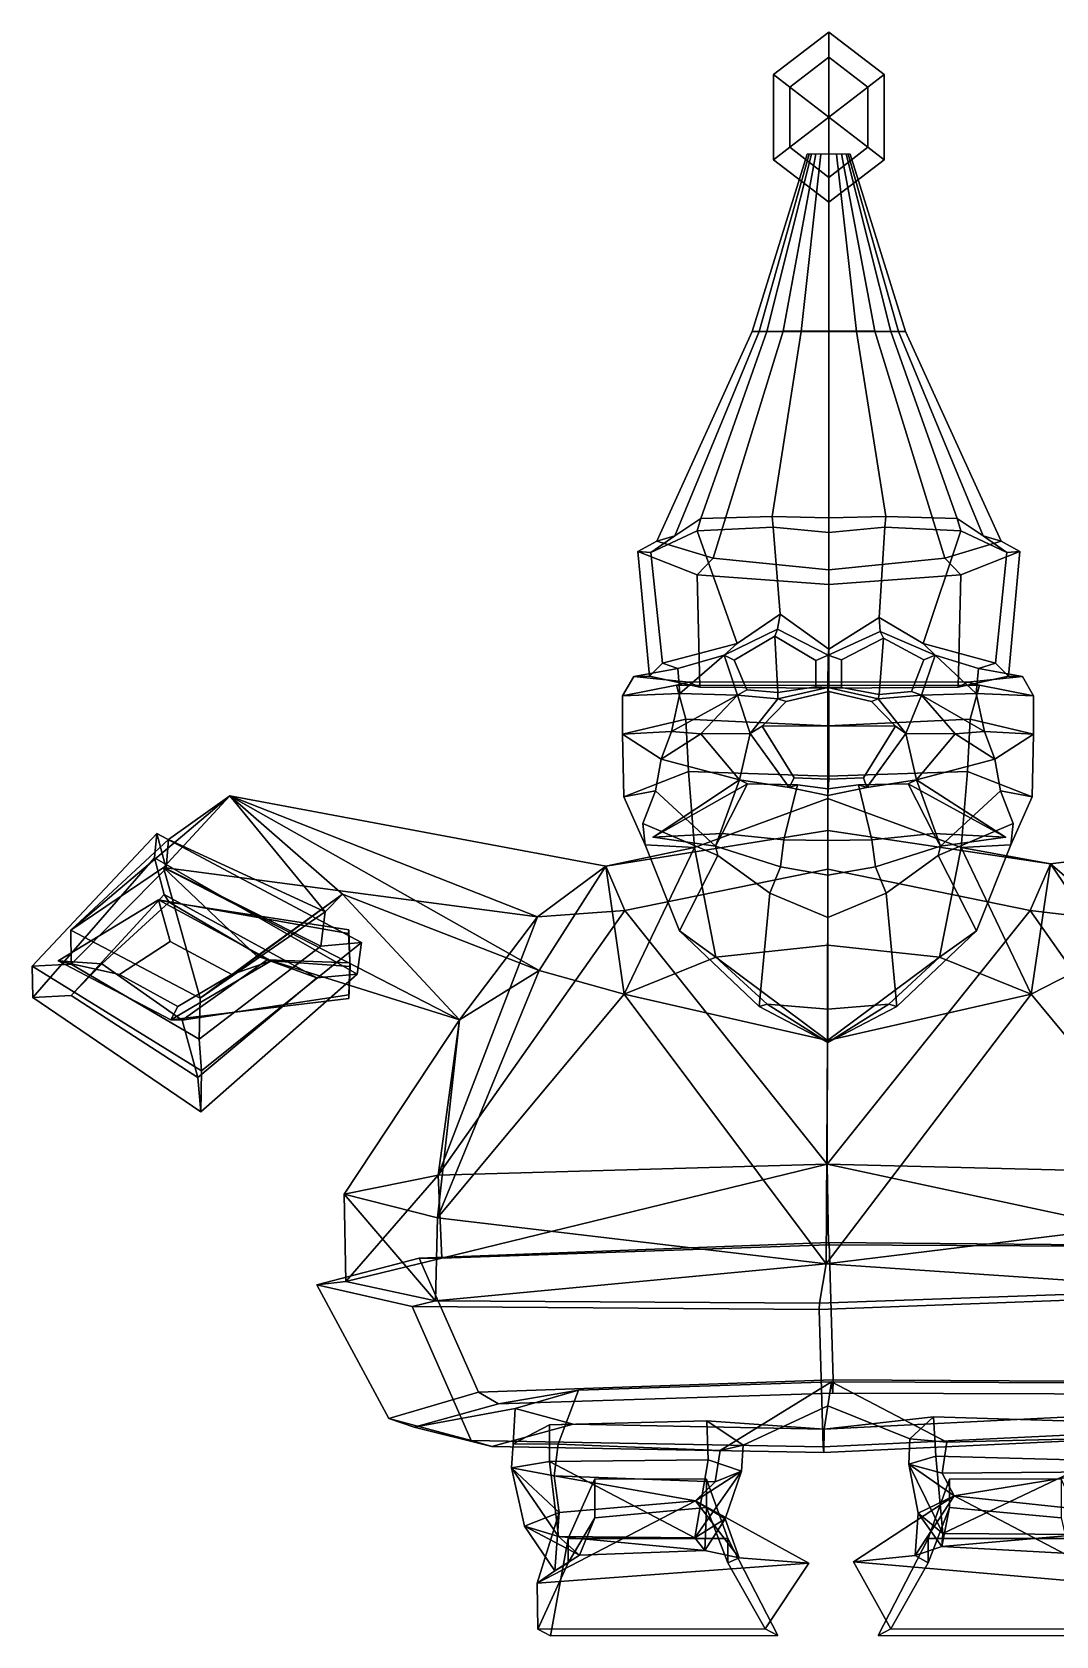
# Model space of a CAD drawing. Extents: x -249 to 253, y -153 to 346.
# Drawn here: x -249.5 to 68.9, y -152.9 to 345.9 of the extents above; entities that cross this region are included whole.
import ezdxf

# ---------------------------------------------------------------- set-up
doc = ezdxf.new("R2010")
doc.units = 0

msp = doc.modelspace()

# ---------------------------------------------------------------- linework, layer by layer
for p in [(-56.330948, 95.503166, 101.60199), (53.180019, 95.503166, 101.60199)]:
    msp.add_point(p)
for points in [[(-13.913045, 328.758453, 63.841309), (-1.75924, 338.117035, 63.841309), (-1.759238, 345.869934, 50.901325), (-18.94733, 332.63501, 50.901329)], [(-13.913039, 328.758453, 37.961346), (-18.94733, 332.63501, 50.901329), (-1.759238, 345.869934, 50.901325), (-1.759235, 338.117035, 37.961346)], [(10.394592, 328.758453, 63.841309), (15.428851, 332.63501, 50.901325), (-1.759238, 345.869934, 50.901325), (-1.75924, 338.117035, 63.841309)], [(10.394596, 328.758453, 37.961346), (-1.759235, 338.117035, 37.961346), (-1.759238, 345.869934, 50.901325), (15.428851, 332.63501, 50.901325)], [(-1.759241, 319.399994, 69.201233), (-1.75924, 338.117035, 63.841309), (-13.913045, 328.758453, 63.841309)], [(-1.759242, 319.399994, 32.601414), (-13.913039, 328.758453, 37.961346), (-1.759235, 338.117035, 37.961346)], [(-1.759242, 319.399994, 32.601414), (-1.759235, 338.117035, 37.961346), (10.394596, 328.758453, 37.961346)], [(-1.759241, 319.399994, 69.201233), (10.394592, 328.758453, 63.841309), (-1.75924, 338.117035, 63.841309)], [(-18.94733, 306.165039, 50.901329), (-13.913045, 310.041473, 63.841309), (-13.913045, 328.758453, 63.841309), (-18.94733, 332.63501, 50.901329)], [(-18.94733, 306.165039, 50.901329), (-18.94733, 332.63501, 50.901329), (-13.913039, 328.758453, 37.961346), (-13.913039, 310.041443, 37.961338)], [(15.428851, 306.165039, 50.901325), (15.428851, 332.63501, 50.901325), (10.394592, 328.758453, 63.841309), (10.394592, 310.041473, 63.841309)], [(15.428851, 306.165039, 50.901325), (10.394596, 310.041443, 37.961338), (10.394596, 328.758453, 37.961346), (15.428851, 332.63501, 50.901325)], [(-13.913045, 310.041473, 63.841309), (-1.759241, 319.399994, 69.201233), (-13.913045, 328.758453, 63.841309)], [(-13.913039, 310.041443, 37.961338), (-13.913039, 328.758453, 37.961346), (-1.759242, 319.399994, 32.601414)], [(10.394596, 310.041443, 37.961338), (-1.759242, 319.399994, 32.601414), (10.394596, 328.758453, 37.961346)], [(10.394592, 310.041473, 63.841309), (10.394592, 328.758453, 63.841309), (-1.759241, 319.399994, 69.201233)], [(-1.75924, 300.682953, 63.841309), (-1.759241, 319.399994, 69.201233), (-13.913045, 310.041473, 63.841309)], [(-1.759235, 300.682953, 37.961338), (-13.913039, 310.041443, 37.961338), (-1.759242, 319.399994, 32.601414)], [(-1.759235, 300.682953, 37.961338), (-1.759242, 319.399994, 32.601414), (10.394596, 310.041443, 37.961338)], [(-1.75924, 300.682953, 63.841309), (10.394592, 310.041473, 63.841309), (-1.759241, 319.399994, 69.201233)], [(-1.759238, 292.930115, 50.901325), (-1.75924, 300.682953, 63.841309), (-13.913045, 310.041473, 63.841309), (-18.94733, 306.165039, 50.901329)], [(-1.759238, 292.930115, 50.901325), (-18.94733, 306.165039, 50.901329), (-13.913039, 310.041443, 37.961338), (-1.759235, 300.682953, 37.961338)], [(-1.759238, 292.930115, 50.901325), (15.428851, 306.165039, 50.901325), (10.394592, 310.041473, 63.841309), (-1.75924, 300.682953, 63.841309)], [(-1.759238, 292.930115, 50.901325), (-1.759235, 300.682953, 37.961338), (10.394596, 310.041443, 37.961338), (15.428851, 306.165039, 50.901325)], [(-8.441772, 307.948761, 49.53875), (-5.761694, 307.972412, 46.398628), (-15.984488, 252.806107, 34.271709), (-25.556198, 252.78241, 44.401142)], [(-7.828531, 307.9245, 52.751076), (-8.441772, 307.948761, 49.53875), (-25.556198, 252.78241, 44.401142), (-23.366051, 252.758148, 54.763477)], [(-7.158709, 307.894409, 56.733414), (-7.828531, 307.9245, 52.751076), (-23.366051, 252.758148, 54.763477), (-20.973827, 252.728088, 67.609734)], [(-4.175381, 307.879791, 58.666897), (-7.158709, 307.894409, 56.733414), (-20.973827, 252.728088, 67.609734), (-10.319085, 252.71347, 73.846779)], [(-5.761694, 307.972412, 46.398628), (-1.768158, 307.988403, 44.283154), (-1.721861, 252.822098, 27.447609), (-15.984488, 252.806107, 34.271709)], [(-1.768158, 307.871277, 59.79528), (-4.175381, 307.879791, 58.666897), (-10.319085, 252.71347, 73.846779), (-1.721861, 252.704941, 77.486717)], [(2.225377, 307.972412, 46.398628), (12.540765, 252.806107, 34.271709), (-1.721861, 252.822098, 27.447609), (-1.768158, 307.988403, 44.283154)], [(-1.768158, 307.871277, 59.79528), (-1.721861, 252.704941, 77.486717), (6.875363, 252.71347, 73.846779), (0.639064, 307.879791, 58.666897)], [(0.639064, 307.879791, 58.666897), (6.875363, 252.71347, 73.846779), (17.530106, 252.728088, 67.609734), (3.622393, 307.894409, 56.733414)], [(4.905458, 307.948761, 49.53875), (22.112482, 252.78241, 44.401142), (12.540765, 252.806107, 34.271709), (2.225377, 307.972412, 46.398628)], [(3.622393, 307.894409, 56.733414), (17.530106, 252.728088, 67.609734), (19.922329, 252.758148, 54.763477), (4.292215, 307.9245, 52.751076)], [(4.292215, 307.9245, 52.751076), (19.922329, 252.758148, 54.763477), (22.112482, 252.78241, 44.401142), (4.905458, 307.948761, 49.53875)], [(-37.751431, 182.267517, 21.767956), (-55.244968, 187.594131, 40.692188), (-25.556198, 252.78241, 44.401142), (-15.984488, 252.806107, 34.271709)], [(-55.244968, 187.594131, 40.692188), (-49.645424, 189.224106, 61.384518), (-23.366051, 252.758148, 54.763477), (-25.556198, 252.78241, 44.401142)], [(-49.645424, 189.224106, 61.384518), (-41.571518, 194.590088, 86.325043), (-20.973827, 252.728088, 67.609734), (-23.366051, 252.758148, 54.763477)], [(-41.571518, 194.590088, 86.325043), (-19.369322, 195.236908, 97.898911), (-10.319085, 252.71347, 73.846779), (-20.973827, 252.728088, 67.609734)], [(-1.696855, 178.638123, 4.536789), (-37.751431, 182.267517, 21.767956), (-15.984488, 252.806107, 34.271709), (-1.721861, 252.822098, 27.447609)], [(-1.696855, 194.838989, 104.532951), (-1.721861, 252.704941, 77.486717), (-10.319085, 252.71347, 73.846779), (-19.369322, 195.236908, 97.898911)], [(-1.696855, 178.638123, 4.536789), (-1.721861, 252.822098, 27.447609), (12.540765, 252.806107, 34.271709), (34.357716, 182.267517, 21.767956)], [(-1.696855, 194.838989, 104.532951), (15.975609, 195.236908, 97.898911), (6.875363, 252.71347, 73.846779), (-1.721861, 252.704941, 77.486717)], [(38.177814, 194.590088, 86.325043), (17.530106, 252.728088, 67.609734), (6.875363, 252.71347, 73.846779), (15.975609, 195.236908, 97.898911)], [(34.357716, 182.267517, 21.767956), (12.540765, 252.806107, 34.271709), (22.112482, 252.78241, 44.401142), (51.851265, 187.594131, 40.692188)], [(46.251717, 189.224106, 61.384518), (19.922329, 252.758148, 54.763477), (17.530106, 252.728088, 67.609734), (38.177814, 194.590088, 86.325043)], [(51.851265, 187.594131, 40.692188), (22.112482, 252.78241, 44.401142), (19.922329, 252.758148, 54.763477), (46.251717, 189.224106, 61.384518)], [(-42.681034, 190.739853, 90.219383), (-41.571518, 194.590088, 86.325043), (-49.645424, 189.224106, 61.384518), (-57.056793, 184.003632, 62.323193)], [(-19.022213, 191.881271, 102.087364), (-19.369322, 195.236908, 97.898911), (-41.571518, 194.590088, 86.325043), (-42.681034, 190.739853, 90.219383)], [(-1.696855, 190.278549, 107.469971), (-1.696855, 194.838989, 104.532951), (-19.369322, 195.236908, 97.898911), (-19.022213, 191.881271, 102.087364)], [(-1.696855, 190.278549, 107.469971), (15.628502, 191.881271, 102.087364), (15.975609, 195.236908, 97.898911), (-1.696855, 194.838989, 104.532951)], [(15.628502, 191.881271, 102.087364), (39.287331, 190.739853, 90.219383), (38.177814, 194.590088, 86.325043), (15.975609, 195.236908, 97.898911)], [(39.287331, 190.739853, 90.219383), (53.663082, 184.003632, 62.323193), (46.251717, 189.224106, 61.384518), (38.177814, 194.590088, 86.325043)], [(-30.26063, 155.76181, 93.644905), (-42.681034, 190.739853, 90.219383), (-57.056793, 184.003632, 62.323193), (-53.442448, 149.581543, 76.620865)], [(-16.917385, 164.846344, 104.175026), (-19.022213, 191.881271, 102.087364), (-42.681034, 190.739853, 90.219383), (-30.26063, 155.76181, 93.644905)], [(-1.696855, 153.981842, 107.284744), (-1.696855, 190.278549, 107.469971), (-19.022213, 191.881271, 102.087364), (-16.917385, 164.846344, 104.175026)], [(-1.696855, 153.981842, 107.284744), (13.884231, 163.833984, 104.175026), (15.628502, 191.881271, 102.087364), (-1.696855, 190.278549, 107.469971)], [(13.884231, 163.833984, 104.175026), (27.64572, 155.76181, 93.644913), (39.287331, 190.739853, 90.219383), (15.628502, 191.881271, 102.087364)], [(27.64572, 155.76181, 93.644913), (50.04874, 149.581543, 76.620865), (53.663082, 184.003632, 62.323193), (39.287331, 190.739853, 90.219383)], [(-57.056793, 184.003632, 62.323193), (-49.645424, 189.224106, 61.384518), (-55.244968, 187.594131, 40.692188), (-61.098587, 184.31134, 39.211365)], [(-61.098587, 184.31134, 39.211365), (-55.244968, 187.594131, 40.692188), (-37.751431, 182.267517, 21.767956), (-42.689003, 177.083221, 18.366488)], [(57.70488, 184.31134, 39.211365), (39.295296, 177.083221, 18.366488), (34.357716, 182.267517, 21.767956), (51.851265, 187.594131, 40.692188)], [(53.663082, 184.003632, 62.323193), (57.70488, 184.31134, 39.211365), (51.851265, 187.594131, 40.692188), (46.251717, 189.224106, 61.384518)], [(-53.442448, 149.581543, 76.620865), (-57.056793, 184.003632, 62.323193), (-61.098587, 184.31134, 39.211365), (-57.526867, 145.614868, 42.932983)], [(-57.526867, 145.614868, 42.932983), (-61.098587, 184.31134, 39.211365), (-42.689003, 177.083221, 18.366488), (-41.889408, 142.18158, 19.577166)], [(-42.689003, 177.083221, 18.366488), (-37.751431, 182.267517, 21.767956), (-1.696855, 178.638123, 4.536789), (-1.696855, 174.104874, 0.471516)], [(39.295296, 177.083221, 18.366488), (-1.696855, 174.104874, 0.471516), (-1.696855, 178.638123, 4.536789), (34.357716, 182.267517, 21.767956)], [(54.13316, 145.614868, 42.932983), (38.495701, 142.18158, 19.577166), (39.295296, 177.083221, 18.366488), (57.70488, 184.31134, 39.211365)], [(50.04874, 149.581543, 76.620865), (54.13316, 145.614868, 42.932983), (57.70488, 184.31134, 39.211365), (53.663082, 184.003632, 62.323193)], [(-41.889408, 142.18158, 19.577166), (-42.689003, 177.083221, 18.366488), (-1.696855, 174.104874, 0.471516), (-1.696855, 141.822739, 1.922697)], [(38.495701, 142.18158, 19.577166), (-1.696855, 141.822739, 1.922697), (-1.696855, 174.104874, 0.471516), (39.295296, 177.083221, 18.366488)], [(-16.917385, 164.846344, 104.175026), (-30.26063, 155.76181, 93.644905), (-34.294678, 152.116577, 98.405479), (-17.738148, 160.214432, 110.777397)], [(-1.696855, 153.981842, 107.284744), (-16.917385, 164.846344, 104.175026), (-17.738148, 160.214432, 110.777397), (-1.939815, 152.112274, 112.826889)], [(-18.566126, 158.041122, 109.998596), (-17.738148, 160.214432, 110.777397), (-34.294678, 152.116577, 98.405479), (-31.135014, 150.492538, 99.663544)], [(-18.566126, 158.041122, 109.998596), (-5.775343, 150.489685, 111.710678), (-1.939815, 152.112274, 112.826889), (-17.738148, 160.214432, 110.777397)], [(-1.696855, 153.981842, 107.284744), (-1.939815, 152.112274, 112.826889), (14.270699, 159.429306, 110.777397), (13.884231, 163.833984, 104.175026)], [(13.884231, 163.833984, 104.175026), (14.270699, 159.429306, 110.777397), (31.305357, 152.116577, 98.405479), (27.64572, 155.76181, 93.644913)], [(-48.674187, 147.946823, 81.327934), (-34.294678, 152.116577, 98.405479), (-30.26063, 155.76181, 93.644905), (-53.442448, 149.581543, 76.620865)], [(-17.619173, 140.458344, 108.072243), (-18.566126, 158.041122, 109.998596), (-31.135014, 150.492538, 99.663544), (-27.189707, 141.3013, 102.710518)], [(-5.775343, 150.489685, 111.710678), (-18.566126, 158.041122, 109.998596), (-17.619173, 140.458344, 108.072243), (-5.775343, 142.265884, 112.599556)], [(15.251254, 157.414093, 109.786903), (14.270699, 159.429306, 110.777397), (-1.939815, 152.112274, 112.826889), (2.251353, 150.59726, 111.900536)], [(2.251353, 150.59726, 111.900536), (2.251353, 142.024063, 112.99794), (13.864539, 139.90596, 107.408676), (15.251254, 157.414093, 109.786903)], [(13.864539, 139.90596, 107.408676), (23.932936, 140.804382, 100.789246), (27.801413, 150.600311, 97.027557), (15.251254, 157.414093, 109.786903)], [(15.251254, 157.414093, 109.786903), (27.801413, 150.600311, 97.027557), (31.305357, 152.116577, 98.405479), (14.270699, 159.429306, 110.777397)], [(44.794559, 147.946823, 81.327934), (50.04874, 149.581543, 76.620865), (27.64572, 155.76181, 93.644913), (31.305357, 152.116577, 98.405479)], [(-48.121159, 140.146652, 82.818748), (-34.294678, 152.116577, 98.405479), (-48.674187, 147.946823, 81.327934)], [(-30.177347, 139.640976, 103.764854), (-34.294678, 152.116577, 98.405479), (-48.121159, 140.146652, 82.818748)], [(-27.189707, 141.3013, 102.710518), (-31.135014, 150.492538, 99.663544), (-34.294678, 152.116577, 98.405479), (-30.177347, 139.640976, 103.764854)], [(-5.775343, 142.265884, 112.599556), (-2.000555, 142.042725, 115.973557), (-1.939815, 152.112274, 112.826889), (-5.775343, 150.489685, 111.710678)], [(2.251353, 142.024063, 112.99794), (2.251353, 150.59726, 111.900536), (-1.939815, 152.112274, 112.826889), (-2.000555, 142.042725, 115.973557)], [(23.932936, 140.804382, 100.789246), (27.094427, 139.640976, 103.764854), (31.305357, 152.116577, 98.405479), (27.801413, 150.600311, 97.027557)], [(27.094427, 139.640976, 103.764854), (44.120045, 140.146652, 82.818748), (31.305357, 152.116577, 98.405479)], [(44.120045, 140.146652, 82.818748), (44.794559, 147.946823, 81.327934), (31.305357, 152.116577, 98.405479)], [(-48.674187, 147.946823, 81.327934), (-62.389091, 145.494904, 43.564499), (-65.926704, 139.410507, 44.7094), (-48.121159, 140.146652, 82.818748)], [(-65.926704, 139.410507, 44.7094), (-62.389091, 145.494904, 43.564499), (-45.247059, 143.708603, 16.646935), (-49.098614, 142.729309, 13.343184)], [(-53.442448, 149.581543, 76.620865), (-57.526867, 145.614868, 42.932983), (-62.389091, 145.494904, 43.564499), (-48.674187, 147.946823, 81.327934)], [(-57.526867, 145.614868, 42.932983), (-41.889408, 142.18158, 19.577166), (-45.247059, 143.708603, 16.646935), (-62.389091, 145.494904, 43.564499)], [(54.13316, 145.614868, 42.932983), (58.509468, 145.494904, 43.564499), (41.367432, 143.708603, 16.646935), (38.495701, 142.18158, 19.577166)], [(61.925594, 139.410507, 44.7094), (45.0975, 142.729309, 13.343184), (41.367432, 143.708603, 16.646935), (58.509468, 145.494904, 43.564499)], [(44.794559, 147.946823, 81.327934), (44.120045, 140.146652, 82.818748), (61.925594, 139.410507, 44.7094), (58.509468, 145.494904, 43.564499)], [(50.04874, 149.581543, 76.620865), (44.794559, 147.946823, 81.327934), (58.509468, 145.494904, 43.564499), (54.13316, 145.614868, 42.932983)], [(-65.949638, 127.50956, 47.003647), (-65.926704, 139.410507, 44.7094), (-49.098614, 142.729309, 13.343184), (-46.208572, 132.178528, 11.78093)], [(-48.121159, 140.146652, 82.818748), (-65.926704, 139.410507, 44.7094), (-65.949638, 127.50956, 47.003647), (-50.692154, 128.331207, 82.659569)], [(-50.692154, 128.331207, 82.659569), (-30.177347, 139.640976, 103.764854), (-48.121159, 140.146652, 82.818748)], [(-49.098614, 142.729309, 13.343184), (-45.247059, 143.708603, 16.646935), (-1.939815, 143.779404, -0.884087), (-2.000555, 142.662384, -2.532424)], [(-46.208572, 132.178528, 11.78093), (-49.098614, 142.729309, 13.343184), (-2.000555, 142.662384, -2.532424), (-2.000555, 130.146027, -0.995895)], [(-41.889408, 142.18158, 19.577166), (-1.696855, 141.822739, 1.922697), (-1.939815, 143.779404, -0.884087), (-45.247059, 143.708603, 16.646935)], [(-17.619173, 140.458344, 108.072243), (-27.189707, 141.3013, 102.710518), (-30.177347, 139.640976, 103.764854), (-17.584539, 138.485596, 110.384285)], [(-1.728498, 130.133362, 135.475647), (-1.728498, 140.792236, 131.127045), (-15.01942, 137.694534, 127.424423), (-22.470253, 129.969498, 128.68512)], [(-17.619173, 140.458344, 108.072243), (-17.584539, 138.485596, 110.384285), (-2.000555, 142.042725, 115.973557), (-5.775343, 142.265884, 112.599556)], [(-1.728498, 140.792236, 131.127045), (-2.000555, 142.042725, 115.973557), (-17.584539, 138.485596, 110.384285), (-15.01942, 137.694534, 127.424423)], [(45.0975, 142.729309, 13.343184), (-2.000555, 142.662384, -2.532424), (-1.939815, 143.779404, -0.884087), (41.367432, 143.708603, 16.646935)], [(42.207462, 132.178528, 11.78093), (-2.000555, 130.146027, -0.995895), (-2.000555, 142.662384, -2.532424), (45.0975, 142.729309, 13.343184)], [(-1.728498, 140.792236, 131.127045), (11.562422, 137.694534, 127.424423), (13.583428, 138.485596, 110.384285), (-2.000555, 142.042725, 115.973557)], [(13.864539, 139.90596, 107.408676), (2.251353, 142.024063, 112.99794), (-2.000555, 142.042725, 115.973557), (13.583428, 138.485596, 110.384285)], [(38.495701, 142.18158, 19.577166), (41.367432, 143.708603, 16.646935), (-1.939815, 143.779404, -0.884087), (-1.696855, 141.822739, 1.922697)], [(-1.728498, 130.133362, 135.475647), (19.013254, 129.969498, 128.68512), (11.562422, 137.694534, 127.424423), (-1.728498, 140.792236, 131.127045)], [(13.864539, 139.90596, 107.408676), (13.583428, 138.485596, 110.384285), (27.094427, 139.640976, 103.764854), (23.932936, 140.804382, 100.789246)], [(46.691048, 128.331207, 82.659569), (44.120045, 140.146652, 82.818748), (27.094427, 139.640976, 103.764854)], [(61.948532, 127.50956, 47.003647), (42.207462, 132.178528, 11.78093), (45.0975, 142.729309, 13.343184), (61.925594, 139.410507, 44.7094)], [(44.120045, 140.146652, 82.818748), (46.691048, 128.331207, 82.659569), (61.948532, 127.50956, 47.003647), (61.925594, 139.410507, 44.7094)], [(-41.580177, 127.594513, 107.10952), (-30.177347, 139.640976, 103.764854), (-50.692154, 128.331207, 82.659569)], [(-41.580177, 127.594513, 107.10952), (-26.174053, 127.732834, 110.30455), (-30.177347, 139.640976, 103.764854)], [(-26.174053, 127.732834, 110.30455), (-17.584539, 138.485596, 110.384285), (-30.177347, 139.640976, 103.764854)], [(-22.470253, 129.969498, 128.68512), (-15.01942, 137.694534, 127.424423), (-17.584539, 138.485596, 110.384285), (-26.174053, 127.732834, 110.30455)], [(19.013254, 129.969498, 128.68512), (22.172945, 127.732834, 110.30455), (13.583428, 138.485596, 110.384285), (11.562422, 137.694534, 127.424423)], [(22.172945, 127.732834, 110.30455), (27.094427, 139.640976, 103.764854), (13.583428, 138.485596, 110.384285)], [(37.579071, 127.594513, 107.10952), (27.094427, 139.640976, 103.764854), (22.172945, 127.732834, 110.30455)], [(37.579071, 127.594513, 107.10952), (46.691048, 128.331207, 82.659569), (27.094427, 139.640976, 103.764854)], [(-65.490189, 108.067612, 48.438454), (-65.949638, 127.50956, 47.003647), (-46.208572, 132.178528, 11.78093), (-45.373901, 115.953644, 14.845829)], [(-45.373901, 115.953644, 14.845829), (-46.208572, 132.178528, 11.78093), (-2.000555, 130.146027, -0.995895), (-2.000555, 114.487236, 3.669779)], [(-12.547155, 113.960808, 123.593506), (-22.470253, 129.969498, 128.68512), (-26.174053, 127.732834, 110.30455), (-14.073861, 110.967293, 110.042656)], [(-1.728498, 113.490433, 129.100327), (-1.728498, 130.133362, 135.475647), (-22.470253, 129.969498, 128.68512), (-12.547155, 113.960808, 123.593506)], [(41.372795, 115.953644, 14.845828), (-2.000555, 114.487236, 3.669779), (-2.000555, 130.146027, -0.995895), (42.207462, 132.178528, 11.78093)], [(-1.728498, 113.490433, 129.100327), (9.090159, 113.960808, 123.593506), (19.013254, 129.969498, 128.68512), (-1.728498, 130.133362, 135.475647)], [(9.090159, 113.960808, 123.593506), (10.072752, 110.967293, 110.042656), (22.172945, 127.732834, 110.30455), (19.013254, 129.969498, 128.68512)], [(61.489086, 108.067612, 48.438454), (41.372795, 115.953644, 14.845828), (42.207462, 132.178528, 11.78093), (61.948532, 127.50956, 47.003647)], [(-50.692154, 128.331207, 82.659569), (-65.949638, 127.50956, 47.003647), (-53.920494, 119.741119, 82.073326)], [(-55.611221, 109.882347, 82.261482), (-53.920494, 119.741119, 82.073326), (-65.949638, 127.50956, 47.003647), (-65.490189, 108.067612, 48.438454)], [(-53.920494, 119.741119, 82.073326), (-41.580177, 127.594513, 107.10952), (-50.692154, 128.331207, 82.659569)], [(-29.475117, 113.330887, 103.827103), (-41.580177, 127.594513, 107.10952), (-53.920494, 119.741119, 82.073326)], [(-29.475117, 113.330887, 103.827103), (-26.174053, 127.732834, 110.30455), (-41.580177, 127.594513, 107.10952)], [(-14.073861, 110.967293, 110.042656), (-26.174053, 127.732834, 110.30455), (-29.475117, 113.330887, 103.827103)], [(10.072752, 110.967293, 110.042656), (25.474007, 113.330887, 103.827103), (22.172945, 127.732834, 110.30455)], [(25.474007, 113.330887, 103.827103), (37.579071, 127.594513, 107.10952), (22.172945, 127.732834, 110.30455)], [(25.474007, 113.330887, 103.827103), (49.919392, 119.741119, 82.073326), (37.579071, 127.594513, 107.10952)], [(49.919392, 119.741119, 82.073326), (46.691048, 128.331207, 82.659569), (37.579071, 127.594513, 107.10952)], [(46.691048, 128.331207, 82.659569), (49.919392, 119.741119, 82.073326), (61.948532, 127.50956, 47.003647)], [(51.610115, 109.882347, 82.261482), (61.489086, 108.067612, 48.438454), (61.948532, 127.50956, 47.003647), (49.919392, 119.741119, 82.073326)], [(-55.611221, 109.882347, 82.261482), (-36.959305, 92.741837, 110.470367), (-29.475117, 113.330887, 103.827103), (-53.920494, 119.741119, 82.073326)], [(51.610115, 109.882347, 82.261482), (49.919392, 119.741119, 82.073326), (25.474007, 113.330887, 103.827103), (32.958195, 92.741837, 110.470367)], [(-58.826717, 93.083885, 52.765034), (-65.490189, 108.067612, 48.438454), (-45.373901, 115.953644, 14.845829), (-43.5578, 92.294273, 27.646776)], [(-43.5578, 92.294273, 27.646776), (-45.373901, 115.953644, 14.845829), (-2.000555, 114.487236, 3.669779), (-2.046042, 107.568718, 4.075292)], [(39.440903, 92.294273, 27.646776), (-2.046042, 107.568718, 4.075292), (-2.000555, 114.487236, 3.669779), (41.372795, 115.953644, 14.845828)], [(54.825607, 93.083885, 52.765034), (39.440903, 92.294273, 27.646776), (41.372795, 115.953644, 14.845828), (61.489086, 108.067612, 48.438454)], [(-58.826717, 93.083885, 52.765034), (-59.53149, 99.727547, 85.599548), (-55.611221, 109.882347, 82.261482), (-65.490189, 108.067612, 48.438454)], [(-55.611221, 109.882347, 82.261482), (-59.53149, 99.727547, 85.599548), (-36.239979, 89.835823, 100.982277), (-36.959305, 92.741837, 110.470367)], [(-26.983698, 112.049454, 118.568275), (-29.475117, 113.330887, 103.827103), (-56.330948, 95.503166, 101.60199)], [(-56.330948, 95.503166, 101.60199), (-29.475117, 113.330887, 103.827103), (-36.959305, 92.741837, 110.470367)], [(-34.856621, 96.671516, 121.088989), (-26.983698, 112.049454, 118.568275), (-56.330948, 95.503166, 101.60199)], [(-11.508491, 111.812889, 118.691589), (-26.983698, 112.049454, 118.568275), (-34.856621, 96.671516, 121.088989), (-15.679071, 94.694923, 130.215271)], [(-26.983698, 112.049454, 118.568275), (-11.508491, 111.812889, 118.691589), (-14.073861, 110.967293, 110.042656), (-29.475117, 113.330887, 103.827103)], [(-15.679071, 94.694923, 130.215271), (-2.000555, 94.511398, 130.935165), (-2.000555, 110.53743, 121.585617), (-11.508491, 111.812889, 118.691589)], [(-1.728498, 113.490433, 129.100327), (-12.547155, 113.960808, 123.593506), (-14.073861, 110.967293, 110.042656), (-2.000555, 108.453094, 116.275436)], [(-2.000555, 110.53743, 121.585617), (-2.000555, 108.453094, 116.275436), (-14.073861, 110.967293, 110.042656), (-11.508491, 111.812889, 118.691589)], [(-1.728498, 113.490433, 129.100327), (-2.000555, 108.453094, 116.275436), (10.072752, 110.967293, 110.042656), (9.090159, 113.960808, 123.593506)], [(11.67796, 94.694923, 130.215271), (7.507382, 111.812889, 118.691589), (-2.000555, 110.53743, 121.585617), (-2.000555, 94.511398, 130.935165)], [(-2.000555, 110.53743, 121.585617), (7.507382, 111.812889, 118.691589), (10.072752, 110.967293, 110.042656), (-2.000555, 108.453094, 116.275436)], [(22.98259, 112.049454, 118.568275), (25.474007, 113.330887, 103.827103), (10.072752, 110.967293, 110.042656), (7.507382, 111.812889, 118.691589)], [(7.507382, 111.812889, 118.691589), (11.67796, 94.694923, 130.215271), (30.855511, 96.671516, 121.088989), (22.98259, 112.049454, 118.568275)], [(22.98259, 112.049454, 118.568275), (53.180019, 95.503166, 101.60199), (25.474007, 113.330887, 103.827103)], [(30.855511, 96.671516, 121.088989), (53.180019, 95.503166, 101.60199), (22.98259, 112.049454, 118.568275)], [(53.180019, 95.503166, 101.60199), (32.958195, 92.741837, 110.470367), (25.474007, 113.330887, 103.827103)], [(51.610115, 109.882347, 82.261482), (32.958195, 92.741837, 110.470367), (32.238869, 89.835823, 100.982277), (55.530392, 99.727547, 85.599548)], [(54.825607, 93.083885, 52.765034), (61.489086, 108.067612, 48.438454), (51.610115, 109.882347, 82.261482), (55.530392, 99.727547, 85.599548)], [(-237.396683, 66.594749, 56.057976), (-207.1129, 94.779488, 67.790405), (-188.011215, 108.3368, 17.938507)], [(-237.396683, 66.594749, 56.057976), (-188.011215, 108.3368, 17.938507), (-208.644455, 86.04155, -13.804179)], [(-92.296341, 70.687416, -40.352871), (-208.644455, 86.04155, -13.804179), (-188.011215, 108.3368, 17.938507)], [(-158.398331, 72.282906, 59.585793), (-188.011215, 108.3368, 17.938507), (-207.1129, 94.779488, 67.790405)], [(-91.816757, 54.055412, 41.261711), (-71.077927, 86.483543, -5.338959), (-188.011215, 108.3368, 17.938507)], [(-91.816757, 54.055412, 41.261711), (-188.011215, 108.3368, 17.938507), (-152.9366, 77.742393, 42.666122)], [(-92.296341, 70.687416, -40.352871), (-188.011215, 108.3368, 17.938507), (-71.077927, 86.483543, -5.338959)], [(-158.398331, 72.282906, 59.585793), (-152.9366, 77.742393, 42.666122), (-188.011215, 108.3368, 17.938507)], [(-2.096078, 97.56176, -5.54864), (-71.077927, 86.483543, -5.338959), (-43.5578, 92.294273, 27.646776), (-2.046042, 107.568718, 4.075292)], [(-2.046042, 107.568718, 4.075292), (39.440903, 92.294273, 27.646776), (67.230476, 87.186554, -5.89035), (-2.096078, 97.56176, -5.54864)], [(86.101555, 59.440273, 42.997997), (184.577774, 101.693848, 17.475183), (67.230476, 87.186554, -5.89035)], [(87.921394, 69.45192, -39.852734), (67.230476, 87.186554, -5.89035), (184.577774, 101.693848, 17.475183)], [(-249.2603, 45.661644, 124.555542), (-211.435501, 89.034187, 141.588669), (-210.748459, 96.596619, 108.648048), (-249.492752, 55.408001, 91.59024)], [(-249.492752, 55.408001, 91.59024), (-210.748459, 96.596619, 108.648048), (-207.824005, 85.74398, 104.362579), (-237.34407, 55.993317, 92.017265)], [(-237.34407, 55.993317, 92.017265), (-207.824005, 85.74398, 104.362579), (-207.1129, 94.779488, 67.790405), (-237.396683, 66.594749, 56.057976)], [(-147.011642, 62.786987, 96.166725), (-210.748459, 96.596619, 108.648048), (-211.435501, 89.034187, 141.588669), (-148.426651, 52.92202, 129.058456)], [(-147.011642, 62.786987, 96.166725), (-159.706863, 61.583458, 95.484291), (-207.824005, 85.74398, 104.362579), (-210.748459, 96.596619, 108.648048)], [(-207.1129, 94.779488, 67.790405), (-207.824005, 85.74398, 104.362579), (-159.706863, 61.583458, 95.484291), (-158.398331, 72.282906, 59.585793)], [(-2.096078, 97.56176, -5.54864), (-2.089003, 85.506065, -58.050137), (-65.12899, 72.74398, -50.080082), (-71.077927, 86.483543, -5.338959)], [(-36.239979, 89.835823, 100.982277), (-59.53149, 99.727547, 85.599548), (-58.826717, 93.083885, 52.765034), (-48.215282, 66.341881, 69.605942)], [(-36.959305, 92.741837, 110.470367), (-34.856621, 96.671516, 121.088989), (-56.330948, 95.503166, 101.60199)], [(-15.679071, 94.694923, 130.215271), (-34.856621, 96.671516, 121.088989), (-36.959305, 92.741837, 110.470367), (-16.733707, 86.307213, 119.785408)], [(-2.096078, 97.56176, -5.54864), (67.230476, 87.186554, -5.89035), (60.896309, 72.743996, -50.080082), (-2.089003, 85.506065, -58.050137)], [(11.67796, 94.694923, 130.215271), (12.732597, 86.307213, 119.785408), (32.958195, 92.741837, 110.470367), (30.855511, 96.671516, 121.088989)], [(32.958195, 92.741837, 110.470367), (53.180019, 95.503166, 101.60199), (30.855511, 96.671516, 121.088989)], [(32.238869, 89.835823, 100.982277), (44.214172, 66.341881, 69.605942), (54.825607, 93.083885, 52.765034), (55.530392, 99.727547, 85.599548)], [(-71.077927, 86.483543, -5.338959), (-65.415329, 46.706192, 55.328354), (-43.5578, 92.294273, 27.646776)], [(-65.415329, 46.706192, 55.328354), (-36.824265, 58.156834, 57.536999), (-43.5578, 92.294273, 27.646776)], [(-48.215282, 66.341881, 69.605942), (-58.826717, 93.083885, 52.765034), (-43.5578, 92.294273, 27.646776), (-36.824265, 58.156834, 57.536999)], [(-23.438114, 42.888477, 103.038284), (-20.084421, 78.052536, 121.941635), (-36.239979, 89.835823, 100.982277), (-48.215282, 66.341881, 69.605942)], [(-20.084421, 78.052536, 121.941635), (-16.733707, 86.307213, 119.785408), (-36.959305, 92.741837, 110.470367), (-36.239979, 89.835823, 100.982277)], [(-2.000555, 94.511398, 130.935165), (-15.679071, 94.694923, 130.215271), (-16.733707, 86.307213, 119.785408), (-2.000555, 83.631157, 125.546341)], [(-2.000555, 94.511398, 130.935165), (-2.000555, 83.631157, 125.546341), (12.732597, 86.307213, 119.785408), (11.67796, 94.694923, 130.215271)], [(16.083309, 78.052536, 121.941635), (32.238869, 89.835823, 100.982277), (32.958195, 92.741837, 110.470367), (12.732597, 86.307213, 119.785408)], [(19.437004, 42.888477, 103.038284), (44.214172, 66.341881, 69.605942), (32.238869, 89.835823, 100.982277), (16.083309, 78.052536, 121.941635)], [(44.214172, 66.341881, 69.605942), (32.663948, 58.156834, 57.536999), (39.440903, 92.294273, 27.646776), (54.825607, 93.083885, 52.765034)], [(61.16404, 46.706207, 55.328354), (39.440903, 92.294273, 27.646776), (32.663948, 58.156834, 57.536999)], [(67.230476, 87.186554, -5.89035), (39.440903, 92.294273, 27.646776), (61.16404, 46.706207, 55.328354)], [(-249.2603, 45.661644, 124.555542), (-237.295822, 46.272385, 124.989754), (-208.46048, 77.657143, 137.094696), (-211.435501, 89.034187, 141.588669)], [(-197.197311, 45.397827, 48.236622), (-237.396683, 66.594749, 56.057976), (-208.644455, 86.04155, -13.804179)], [(-148.426651, 52.92202, 129.058456), (-211.435501, 89.034187, 141.588669), (-208.46048, 77.657143, 137.094696), (-160.906693, 51.772663, 128.401047)], [(-116.534698, 38.711494, -3.024259), (-208.644455, 86.04155, -13.804179), (-92.296341, 70.687416, -40.352871)], [(-179.654266, 58.50872, 5.675548), (-208.644455, 86.04155, -13.804179), (-116.534698, 38.711494, -3.024259)], [(-197.197311, 45.397827, 48.236622), (-208.644455, 86.04155, -13.804179), (-179.654266, 58.50872, 5.675548)], [(-92.296341, 70.687416, -40.352871), (-71.077927, 86.483543, -5.338959), (-65.12899, 72.74398, -50.080082)], [(-91.816757, 54.055412, 41.261711), (-65.415329, 46.706192, 55.328354), (-71.077927, 86.483543, -5.338959)], [(-2.227513, -6.190247, -112.023369), (-65.12899, 72.74398, -50.080082), (-2.089003, 85.506065, -58.050137)], [(-2.000555, 70.524918, 128.644775), (-2.000555, 83.631157, 125.546341), (-16.733707, 86.307213, 119.785408), (-20.084421, 78.052536, 121.941635)], [(-2.227513, -6.190247, -112.023369), (-2.089003, 85.506065, -58.050137), (60.896309, 72.743996, -50.080082)], [(-2.000555, 70.524918, 128.644775), (16.083309, 78.052536, 121.941635), (12.732597, 86.307213, 119.785408), (-2.000555, 83.631157, 125.546341)], [(87.921394, 69.45192, -39.852734), (60.896309, 72.743996, -50.080082), (67.230476, 87.186554, -5.89035)], [(86.101555, 59.440273, 42.997997), (67.230476, 87.186554, -5.89035), (61.16404, 46.706207, 55.328354)], [(-241.401993, 57.066326, 158.668213), (-210.230087, 76.042801, 159.330734), (-206.823807, 75.288467, 123.544807), (-227.752182, 56.085434, 120.644196)], [(-222.322601, 52.813343, 218.721619), (-206.584213, 63.084938, 230.373245), (-210.230087, 76.042801, 159.330734), (-241.401993, 57.066326, 158.668213)], [(-227.752182, 56.085434, 120.644196), (-206.823807, 75.288467, 123.544807), (-208.46048, 77.657143, 137.094696), (-237.295822, 46.272385, 124.989754)], [(-187.381332, 52.813343, 230.421326), (-175.168503, 57.066326, 174.267792), (-210.230087, 76.042801, 159.330734), (-206.584213, 63.084938, 230.373245)], [(-151.05751, 65.51577, 174.807846), (-151.016693, 66.640671, 161.245743), (-206.823807, 75.288467, 123.544807), (-210.230087, 76.042801, 159.330734)], [(-150.628891, 55.268467, 174.549469), (-151.05751, 65.51577, 174.807846), (-210.230087, 76.042801, 159.330734), (-175.168503, 57.066326, 174.267792)], [(-176.417313, 57.313824, 121.406044), (-160.906693, 51.772663, 128.401047), (-208.46048, 77.657143, 137.094696), (-206.823807, 75.288467, 123.544807)], [(-150.71904, 56.394974, 160.967865), (-176.417313, 57.313824, 121.406044), (-206.823807, 75.288467, 123.544807), (-151.016693, 66.640671, 161.245743)], [(-197.197311, 45.397827, 48.236622), (-179.654266, 58.50872, 5.675548), (-152.9366, 77.742393, 42.666122)], [(-197.197311, 45.397827, 48.236622), (-152.9366, 77.742393, 42.666122), (-158.398331, 72.282906, 59.585793)], [(-179.654266, 58.50872, 5.675548), (-116.534698, 38.711494, -3.024259), (-152.9366, 77.742393, 42.666122)], [(-116.534698, 38.711494, -3.024259), (-91.816757, 54.055412, 41.261711), (-152.9366, 77.742393, 42.666122)], [(-2.000555, 31.598003, 106.45179), (-2.000555, 70.524918, 128.644775), (-20.084421, 78.052536, 121.941635), (-23.438114, 42.888477, 103.038284)], [(-2.000555, 31.598003, 106.45179), (19.437004, 42.888477, 103.038284), (16.083309, 78.052536, 121.941635), (-2.000555, 70.524918, 128.644775)], [(-158.398331, 72.282906, 59.585793), (-159.706863, 61.583458, 95.484291), (-197.558853, 32.713902, 83.358047), (-197.197311, 45.397827, 48.236622)], [(-123.174919, -9.623906, -74.558929), (-65.12899, 72.74398, -50.080082), (-2.227513, -6.190247, -112.023369)], [(-123.174919, -9.623906, -74.558929), (-92.296341, 70.687416, -40.352871), (-65.12899, 72.74398, -50.080082)], [(-123.174919, -9.623906, -74.558929), (-116.534698, 38.711494, -3.024259), (-92.296341, 70.687416, -40.352871)], [(118.610329, -9.176513, -74.290924), (-2.227513, -6.190247, -112.023369), (60.896309, 72.743996, -50.080082)], [(118.610329, -9.176513, -74.290924), (60.896309, 72.743996, -50.080082), (87.921394, 69.45192, -39.852734)], [(-197.197311, 45.397827, 48.236622), (-197.558853, 32.713902, 83.358047), (-237.34407, 55.993317, 92.017265), (-237.396683, 66.594749, 56.057976)], [(-150.628891, 55.268467, 174.549469), (-150.71904, 56.394974, 160.967865), (-151.016693, 66.640671, 161.245743), (-151.05751, 65.51577, 174.807846)], [(-23.438114, 42.888477, 103.038284), (-48.215282, 66.341881, 69.605942), (-36.824265, 58.156834, 57.536999), (-20.89115, 43.512924, 86.289757)], [(19.437004, 42.888477, 103.038284), (16.890039, 43.512924, 86.289757), (32.663948, 58.156834, 57.536999), (44.214172, 66.341881, 69.605942)], [(-204.129395, 42.885517, 230.615601), (-187.381332, 52.813343, 230.421326), (-206.584213, 63.084938, 230.373245), (-222.322601, 52.813343, 218.721619)], [(-196.766006, 22.864223, 79.43898), (-197.558853, 32.713902, 83.358047), (-159.706863, 61.583458, 95.484291), (-147.011642, 62.786987, 96.166725)], [(-196.766006, 22.864223, 79.43898), (-147.011642, 62.786987, 96.166725), (-148.426651, 52.92202, 129.058456), (-197.02655, 10.130543, 112.203346)], [(-20.89115, 43.512924, 86.289757), (-36.824265, 58.156834, 57.536999), (-2.000555, 61.916023, 58.973602), (-2.000555, 42.038929, 81.766319)], [(-2.000555, 61.916023, 58.973602), (-36.824265, 58.156834, 57.536999), (-2.159761, 32.266026, 62.398315)], [(-2.000555, 61.916023, 58.973602), (-2.159761, 32.266026, 62.398315), (32.663948, 58.156834, 57.536999)], [(16.890039, 43.512924, 86.289757), (-2.000555, 42.038929, 81.766319), (-2.000555, 61.916023, 58.973602), (32.663948, 58.156834, 57.536999)], [(-196.766006, 22.864223, 79.43898), (-249.492752, 55.408001, 91.59024), (-237.34407, 55.993317, 92.017265), (-197.558853, 32.713902, 83.358047)], [(-196.766006, 22.864223, 79.43898), (-197.02655, 10.130543, 112.203346), (-249.2603, 45.661644, 124.555542), (-249.492752, 55.408001, 91.59024)], [(-206.333572, 38.732498, 158.176361), (-241.401993, 57.066326, 158.668213), (-227.752182, 56.085434, 120.644196), (-202.773651, 38.604458, 118.65097)], [(-204.129395, 42.885517, 230.615601), (-222.322601, 52.813343, 218.721619), (-241.401993, 57.066326, 158.668213), (-206.333572, 38.732498, 158.176361)], [(-202.773651, 38.604458, 118.65097), (-227.752182, 56.085434, 120.644196), (-237.295822, 46.272385, 124.989754), (-197.899353, 20.768108, 116.435631)], [(-204.129395, 42.885517, 230.615601), (-206.333572, 38.732498, 158.176361), (-175.168503, 57.066326, 174.267792), (-187.381332, 52.813343, 230.421326)], [(-151.018539, 45.368206, 174.357635), (-150.628891, 55.268467, 174.549469), (-175.168503, 57.066326, 174.267792), (-206.333572, 38.732498, 158.176361)], [(-202.773651, 38.604458, 118.65097), (-197.899353, 20.768108, 116.435631), (-160.906693, 51.772663, 128.401047), (-176.417313, 57.313824, 121.406044)], [(-150.989639, 46.496548, 160.753983), (-202.773651, 38.604458, 118.65097), (-176.417313, 57.313824, 121.406044), (-150.71904, 56.394974, 160.967865)], [(-151.018539, 45.368206, 174.357635), (-150.989639, 46.496548, 160.753983), (-150.71904, 56.394974, 160.967865), (-150.628891, 55.268467, 174.549469)], [(-2.159761, 32.266026, 62.398315), (-36.824265, 58.156834, 57.536999), (-65.415329, 46.706192, 55.328354)], [(-2.159761, 32.266026, 62.398315), (61.16404, 46.706207, 55.328354), (32.663948, 58.156834, 57.536999)], [(118.360016, -22.404589, 94.320427), (86.101555, 59.440273, 42.997997), (61.16404, 46.706207, 55.328354)], [(-197.02655, 10.130543, 112.203346), (-148.426651, 52.92202, 129.058456), (-160.906693, 51.772663, 128.401047), (-197.899353, 20.768108, 116.435631)], [(-123.425224, -22.851984, 94.052429), (-91.816757, 54.055412, 41.261711), (-116.534698, 38.711494, -3.024259)], [(-123.425224, -22.851984, 94.052429), (-65.415329, 46.706192, 55.328354), (-91.816757, 54.055412, 41.261711)], [(-197.02655, 10.130543, 112.203346), (-197.899353, 20.768108, 116.435631), (-237.295822, 46.272385, 124.989754), (-249.2603, 45.661644, 124.555542)], [(-151.018539, 45.368206, 174.357635), (-206.333572, 38.732498, 158.176361), (-202.773651, 38.604458, 118.65097), (-150.989639, 46.496548, 160.753983)], [(-2.537817, -37.162445, 129.182693), (-65.415329, 46.706192, 55.328354), (-123.425224, -22.851984, 94.052429)], [(-2.537817, -37.162445, 129.182693), (-2.159761, 32.266026, 62.398315), (-65.415329, 46.706192, 55.328354)], [(-2.537817, -37.162445, 129.182693), (61.16404, 46.706207, 55.328354), (-2.159761, 32.266026, 62.398315)], [(-2.537817, -37.162445, 129.182693), (118.360016, -22.404589, 94.320427), (61.16404, 46.706207, 55.328354)], [(-2.000555, 31.598003, 106.45179), (-23.438114, 42.888477, 103.038284), (-20.89115, 43.512924, 86.289757)], [(-2.000555, 31.598003, 106.45179), (-20.89115, 43.512924, 86.289757), (-2.000555, 42.038929, 81.766319)], [(-2.000555, 31.598003, 106.45179), (-2.000555, 42.038929, 81.766319), (16.890039, 43.512924, 86.289757)], [(-2.000555, 31.598003, 106.45179), (16.890039, 43.512924, 86.289757), (19.437004, 42.888477, 103.038284)], [(-123.425224, -22.851984, 94.052429), (-116.534698, 38.711494, -3.024259), (-152.428207, -15.553166, 0.298546)], [(-152.428207, -15.553166, 0.298546), (-116.534698, 38.711494, -3.024259), (-123.174919, -9.623906, -74.558929)], [(-151.949448, -42.64127, 2.673734), (-152.428207, -15.553166, 0.298546), (-123.174919, -9.623906, -74.558929)], [(-151.949448, -42.64127, 2.673734), (-123.174919, -9.623906, -74.558929), (-122.035492, -35.398811, -83.845337)], [(-122.035492, -35.398811, -83.845337), (-123.174919, -9.623906, -74.558929), (-2.227513, -6.190247, -112.023369)], [(-122.035492, -35.398811, -83.845337), (-2.227513, -6.190247, -112.023369), (-1.88825, -31.326956, -115.66571)], [(117.530235, -31.851618, -81.720474), (-1.88825, -31.326956, -115.66571), (-2.227513, -6.190247, -112.023369)], [(117.530235, -31.851618, -81.720474), (-2.227513, -6.190247, -112.023369), (118.610329, -9.176513, -74.290924)], [(-124.042511, -48.669701, 85.138039), (-152.428207, -15.553166, 0.298546), (-151.949448, -42.64127, 2.673734)], [(-124.042511, -48.669701, 85.138039), (-123.425224, -22.851984, 94.052429), (-152.428207, -15.553166, 0.298546)], [(-124.042511, -48.669701, 85.138039), (-2.537817, -37.162445, 129.182693), (-123.425224, -22.851984, 94.052429)], [(115.523224, -45.122498, 87.262909), (118.360016, -22.404589, 94.320427), (-2.537817, -37.162445, 129.182693)], [(-110.708496, -77.089256, -91.347992), (-129.08136, -35.415424, -96.564331), (-1.633474, -30.585794, -132.675323), (-0.352337, -73.252335, -127.522484)], [(-129.08136, -35.415424, -96.564331), (-122.035492, -35.398811, -83.845337), (-1.88825, -31.326956, -115.66571), (-1.633474, -30.585794, -132.675323)], [(124.934059, -31.654278, -94.31131), (-1.633474, -30.585794, -132.675323), (-1.88825, -31.326956, -115.66571), (117.530235, -31.851618, -81.720474)], [(109.076477, -73.834938, -89.398575), (-0.352337, -73.252335, -127.522484), (-1.633474, -30.585794, -132.675323), (124.934059, -31.654278, -94.31131)], [(-129.08136, -35.415424, -96.564331), (-160.953156, -43.687103, 2.703809), (-151.949448, -42.64127, 2.673734), (-122.035492, -35.398811, -83.845337)], [(-138.577301, -85.301666, 7.955653), (-160.953156, -43.687103, 2.703809), (-129.08136, -35.415424, -96.564331), (-110.708496, -77.089256, -91.347992)], [(-124.042511, -48.669701, 85.138039), (-4.652271, -49.441944, 119.147171), (-2.537817, -37.162445, 129.182693)], [(115.523224, -45.122498, 87.262909), (-2.537817, -37.162445, 129.182693), (-4.652271, -49.441944, 119.147171)], [(-160.953156, -43.687103, 2.703809), (-131.349304, -50.411518, 94.386887), (-124.042511, -48.669701, 85.138039), (-151.949448, -42.64127, 2.673734)], [(-131.349304, -50.411518, 94.386887), (-160.953156, -43.687103, 2.703809), (-138.577301, -85.301666, 7.955653), (-112.976425, -92.08535, 99.603226)], [(-4.78485, -51.421223, 132.744781), (-4.652271, -49.441944, 119.147171), (-124.042511, -48.669701, 85.138039), (-131.349304, -50.411518, 94.386887)], [(-4.78485, -51.421223, 132.744781), (122.666122, -46.650364, 96.639908), (115.523224, -45.122498, 87.262909), (-4.652271, -49.441944, 119.147171)], [(-3.504763, -94.096909, 137.899734), (106.808548, -88.831039, 101.552643), (122.666122, -46.650364, 96.639908), (-4.78485, -51.421223, 132.744781)], [(-3.504763, -94.096909, 137.899734), (-4.78485, -51.421223, 132.744781), (-131.349304, -50.411518, 94.386887), (-112.976425, -92.08535, 99.603226)], [(-110.708496, -77.089256, -91.347992), (-0.352337, -73.252335, -127.522484), (-0.471105, -77.382362, -110.136505), (-104.494644, -80.765518, -78.19297)], [(-104.494644, -80.765518, -78.19297), (-0.471105, -77.382362, -110.136505), (-0.90726, -73.834183, -87.618156), (-79.625839, -76.527718, -60.061756)], [(-79.625839, -76.527718, -60.061756), (-0.90726, -73.834183, -87.618156), (-35.478153, -95.273712, -56.681198), (-85.880707, -93.305107, -35.028698)], [(-0.90726, -73.834183, -87.618156), (-2.049234, -81.385185, 8.531716), (-28.338888, -93.620506, 12.502936), (-35.478153, -95.273712, -56.681198)], [(23.461391, -91.595589, 11.334141), (-2.049234, -81.385185, 8.531716), (-0.90726, -73.834183, -87.618156), (34.917202, -92.598686, -57.654251)], [(77.096741, -74.207161, -58.671684), (83.881805, -91.432938, -32.844971), (34.917202, -92.598686, -57.654251), (-0.90726, -73.834183, -87.618156)], [(102.725372, -77.69725, -76.355003), (77.096741, -74.207161, -58.671684), (-0.90726, -73.834183, -87.618156), (-0.471105, -77.382362, -110.136505)], [(109.076477, -73.834938, -89.398575), (102.725372, -77.69725, -76.355003), (-0.471105, -77.382362, -110.136505), (-0.352337, -73.252335, -127.522484)], [(-138.577301, -85.301666, 7.955653), (-110.708496, -77.089256, -91.347992), (-104.494644, -80.765518, -78.19297), (-130.641235, -87.952179, 8.359517)], [(-130.641235, -87.952179, 8.359517), (-104.494644, -80.765518, -78.19297), (-79.625839, -76.527718, -60.061756), (-99.239914, -82.164124, 7.996741)], [(-99.239914, -82.164124, 7.996741), (-79.625839, -76.527718, -60.061756), (-85.880707, -93.305107, -35.028698), (-99.886589, -93.127029, 10.229362)], [(-106.501671, -94.036392, 90.790413), (-130.641235, -87.952179, 8.359517), (-99.239914, -82.164124, 7.996741), (-81.211754, -87.01413, 73.465858)], [(-81.211754, -87.01413, 73.465858), (-99.239914, -82.164124, 7.996741), (-99.886589, -93.127029, 10.229362), (-88.618462, -87.265495, 51.256828)], [(-2.049234, -81.385185, 8.531716), (-3.147208, -88.645248, 100.976982), (-39.690094, -85.98201, 76.065765), (-28.338888, -93.620506, 12.502936)], [(-3.260862, -95.828888, 124.750404), (-3.147208, -88.645248, 100.976982), (75.510834, -84.693565, 74.855927), (100.718361, -90.968132, 92.62838)], [(23.461391, -91.595589, 11.334141), (30.858395, -84.762108, 75.919029), (-3.147208, -88.645248, 100.976982), (-2.049234, -81.385185, 8.531716)], [(-3.147208, -88.645248, 100.976982), (30.858395, -84.762108, 75.919029), (81.243576, -86.339157, 53.977669), (75.510834, -84.693565, 74.855927)], [(31.49987, -96.95475, 41.513123), (30.858395, -84.762108, 75.919029), (23.461391, -91.595589, 11.334141), (23.134153, -99.506004, 13.346804)], [(31.49987, -96.95475, 41.513123), (81.522163, -98.337593, 33.23793), (81.243576, -86.339157, 53.977669), (30.858395, -84.762108, 75.919029)], [(-112.976425, -92.08535, 99.603226), (-138.577301, -85.301666, 7.955653), (-130.641235, -87.952179, 8.359517), (-106.501671, -94.036392, 90.790413)], [(-3.260862, -95.828888, 124.750404), (-106.501671, -94.036392, 90.790413), (-81.211754, -87.01413, 73.465858), (-3.147208, -88.645248, 100.976982)], [(-88.556496, -98.632446, 30.834352), (-88.618462, -87.265495, 51.256828), (-99.886589, -93.127029, 10.229362), (-100.40583, -100.620903, 12.653211)], [(-3.147208, -88.645248, 100.976982), (-81.211754, -87.01413, 73.465858), (-88.618462, -87.265495, 51.256828), (-39.690094, -85.98201, 76.065765)], [(-39.280052, -98.129204, 42.634983), (-39.690094, -85.98201, 76.065765), (-88.618462, -87.265495, 51.256828), (-88.556496, -98.632446, 30.834352)], [(-39.280052, -98.129204, 42.634983), (-28.869219, -101.632172, 15.47301), (-28.338888, -93.620506, 12.502936), (-39.690094, -85.98201, 76.065765)], [(-3.504763, -94.096909, 137.899734), (-3.260862, -95.828888, 124.750404), (100.718361, -90.968132, 92.62838), (106.808548, -88.831039, 101.552643)], [(-3.504763, -94.096909, 137.899734), (-112.976425, -92.08535, 99.603226), (-106.501671, -94.036392, 90.790413), (-3.260862, -95.828888, 124.750404)], [(-100.40583, -100.620903, 12.653211), (-99.886589, -93.127029, 10.229362), (-85.880707, -93.305107, -35.028698), (-87.140175, -103.109009, -5.726254)], [(-87.140175, -103.109009, -5.726254), (-85.880707, -93.305107, -35.028698), (-35.478153, -95.273712, -56.681198), (-37.101101, -105.01622, -13.6121)], [(-28.869219, -101.632172, 15.47301), (-37.101101, -105.01622, -13.6121), (-35.478153, -95.273712, -56.681198), (-28.338888, -93.620506, 12.502936)], [(23.134153, -99.506004, 13.346804), (23.461391, -91.595589, 11.334141), (34.917202, -92.598686, -57.654251), (33.504559, -102.336739, -15.386635)], [(82.825211, -101.835892, -3.746917), (33.504559, -102.336739, -15.386635), (34.917202, -92.598686, -57.654251), (83.881805, -91.432938, -32.844971)], [(-85.748161, -121.949623, 52.000828), (-88.556496, -98.632446, 30.834352), (-100.40583, -100.620903, 12.653211)], [(-43.436962, -122.400536, 62.542358), (-39.280052, -98.129204, 42.634983), (-88.556496, -98.632446, 30.834352)], [(-43.436962, -122.400536, 62.542358), (-88.556496, -98.632446, 30.834352), (-85.748161, -121.949623, 52.000828)], [(-43.436962, -122.400536, 62.542358), (-28.869219, -101.632172, 15.47301), (-39.280052, -98.129204, 42.634983)], [(33.673904, -121.055862, 61.137295), (31.49987, -96.95475, 41.513123), (23.134153, -99.506004, 13.346804)], [(33.673904, -121.055862, 61.137295), (23.134153, -99.506004, 13.346804), (26.088276, -114.772949, 36.82671)], [(37.214527, -109.299088, 11.955184), (23.134153, -99.506004, 13.346804), (33.504559, -102.336739, -15.386635)], [(26.088276, -114.772949, 36.82671), (23.134153, -99.506004, 13.346804), (37.214527, -109.299088, 11.955184)], [(33.673904, -121.055862, 61.137295), (81.522163, -98.337593, 33.23793), (31.49987, -96.95475, 41.513123)], [(33.673904, -121.055862, 61.137295), (76.666779, -121.401711, 53.613831), (81.522163, -98.337593, 33.23793)], [(-85.748161, -121.949623, 52.000828), (-100.40583, -100.620903, 12.653211), (-96.353851, -118.737152, 36.195141)], [(-96.353851, -118.737152, 36.195141), (-100.40583, -100.620903, 12.653211), (-85.569206, -114.497612, 20.388634)], [(-85.569206, -114.497612, 20.388634), (-100.40583, -100.620903, 12.653211), (-87.140175, -103.109009, -5.726254)], [(-85.569206, -114.497612, 20.388634), (-87.140175, -103.109009, -5.726254), (-43.161644, -110.935898, 13.908214)], [(-43.161644, -110.935898, 13.908214), (-87.140175, -103.109009, -5.726254), (-37.101101, -105.01622, -13.6121)], [(-33.139477, -122.608978, 108.048065), (-39.787769, -104.166489, 92.448479), (-74.523209, -103.999344, 92.448479), (-82.774231, -122.608978, 108.048065)], [(-82.774231, -122.608978, 108.048065), (-74.523209, -103.999344, 92.448479), (-74.523209, -116.195923, 37.849918), (-82.774231, -130.170898, 46.039707)], [(-39.787769, -104.166489, 92.448479), (-39.787769, -112.950539, 37.849918), (-74.523209, -116.195923, 37.849918), (-74.523209, -103.999344, 92.448479)], [(-43.436962, -122.400536, 62.542358), (-33.986664, -116.447075, 39.184788), (-28.869219, -101.632172, 15.47301)], [(-43.161644, -110.935898, 13.908214), (-37.101101, -105.01622, -13.6121), (-28.869219, -101.632172, 15.47301)], [(-33.986664, -116.447075, 39.184788), (-43.161644, -110.935898, 13.908214), (-28.869219, -101.632172, 15.47301)], [(-33.139477, -122.608978, 108.048065), (-33.139477, -130.170898, 46.039707), (-39.787769, -112.950539, 37.849918), (-39.787769, -104.166489, 92.448479)], [(29.138367, -122.608978, 108.048065), (78.773132, -122.608978, 108.048065), (70.522095, -103.999344, 92.448479), (35.786655, -104.166489, 92.448479)], [(29.138367, -122.608978, 108.048065), (35.786655, -104.166489, 92.448479), (35.786655, -112.950539, 37.849918), (29.138367, -130.170898, 46.039707)], [(37.214527, -109.299088, 11.955184), (33.504559, -102.336739, -15.386635), (82.825211, -101.835892, -3.746917)], [(35.786655, -104.166489, 92.448479), (70.522095, -103.999344, 92.448479), (70.522095, -116.195923, 37.849918), (35.786655, -112.950539, 37.849918)], [(78.968185, -113.759811, 21.645454), (37.214527, -109.299088, 11.955184), (82.825211, -101.835892, -3.746917)], [(5.93391, -129.880814, -47.367535), (25.127991, -127.864738, -7.029942), (37.214527, -109.299088, 11.955184)], [(5.93391, -129.880814, -47.367535), (37.214527, -109.299088, 11.955184), (90.307396, -137.267563, -43.923267)], [(25.127991, -127.864738, -7.029942), (26.088276, -114.772949, 36.82671), (37.214527, -109.299088, 11.955184)], [(90.307396, -137.267563, -43.923267), (37.214527, -109.299088, 11.955184), (78.968185, -113.759811, 21.645454)], [(-86.903366, -132.709106, -8.166048), (-96.353851, -118.737152, 36.195141), (-85.569206, -114.497612, 20.388634)], [(-92.400391, -136.541611, -46.366291), (-85.569206, -114.497612, 20.388634), (-43.161644, -110.935898, 13.908214)], [(-7.907659, -130.283066, -44.762348), (-92.400391, -136.541611, -46.366291), (-43.161644, -110.935898, 13.908214)], [(-92.400391, -136.541611, -46.366291), (-86.903366, -132.709106, -8.166048), (-85.569206, -114.497612, 20.388634)], [(-40.302166, -126.327835, 31.81753), (-79.301224, -127.785316, 18.262888), (-74.523209, -116.195923, 37.849918), (-39.787769, -112.950539, 37.849918)], [(-7.907659, -130.283066, -44.762348), (-43.161644, -110.935898, 13.908214), (-29.664764, -128.623871, -5.543663)], [(-29.664764, -128.623871, -5.543663), (-43.161644, -110.935898, 13.908214), (-33.986664, -116.447075, 39.184788)], [(-29.664764, -128.623871, -5.543663), (-40.302166, -126.327835, 31.81753), (-39.787769, -112.950539, 37.849918), (-33.139477, -130.170898, 46.039707)], [(25.127991, -127.864738, -7.029942), (29.138367, -130.170898, 46.039707), (35.786655, -112.950539, 37.849918), (33.35022, -125.097214, 30.795637)], [(33.35022, -125.097214, 30.795637), (35.786655, -112.950539, 37.849918), (70.522095, -116.195923, 37.849918), (73.115303, -127.271095, 19.567514)], [(-79.301224, -127.785316, 18.262888), (-85.748161, -121.949623, 52.000828), (-96.353851, -118.737152, 36.195141)], [(-86.903366, -132.709106, -8.166048), (-79.301224, -127.785316, 18.262888), (-96.353851, -118.737152, 36.195141)], [(-86.903366, -132.709106, -8.166048), (-82.774231, -130.170898, 46.039707), (-74.523209, -116.195923, 37.849918), (-79.301224, -127.785316, 18.262888)], [(-40.302166, -126.327835, 31.81753), (-33.986664, -116.447075, 39.184788), (-43.436962, -122.400536, 62.542358)], [(-29.664764, -128.623871, -5.543663), (-33.986664, -116.447075, 39.184788), (-40.302166, -126.327835, 31.81753)], [(25.127991, -127.864738, -7.029942), (33.35022, -125.097214, 30.795637), (26.088276, -114.772949, 36.82671)], [(33.35022, -125.097214, 30.795637), (33.673904, -121.055862, 61.137295), (26.088276, -114.772949, 36.82671)], [(-88.330055, -152.902893, 108.048065), (-82.774231, -122.608978, 108.048065), (-82.774231, -130.170898, 46.039707), (-92.22995, -150.822617, 38.239918)], [(-17.591078, -152.735748, 108.048065), (-33.139477, -122.608978, 108.048065), (-82.774231, -122.608978, 108.048065), (-88.330055, -152.902893, 108.048065)], [(-40.302166, -126.327835, 31.81753), (-43.436962, -122.400536, 62.542358), (-85.748161, -121.949623, 52.000828)], [(-79.301224, -127.785316, 18.262888), (-40.302166, -126.327835, 31.81753), (-85.748161, -121.949623, 52.000828)], [(-17.591078, -152.735748, 108.048065), (-21.490973, -150.727097, 34.340015), (-33.139477, -130.170898, 46.039707), (-33.139477, -122.608978, 108.048065)], [(13.589968, -152.735748, 108.048065), (84.328949, -152.902893, 108.048065), (78.773132, -122.608978, 108.048065), (29.138367, -122.608978, 108.048065)], [(13.589968, -152.735748, 108.048065), (29.138367, -122.608978, 108.048065), (29.138367, -130.170898, 46.039707), (17.489864, -150.727097, 34.340015)], [(33.35022, -125.097214, 30.795637), (76.666779, -121.401711, 53.613831), (33.673904, -121.055862, 61.137295)], [(73.115303, -127.271095, 19.567514), (76.666779, -121.401711, 53.613831), (33.35022, -125.097214, 30.795637)], [(-7.907659, -130.283066, -44.762348), (-29.664764, -128.623871, -5.543663), (-33.139477, -130.170898, 46.039707), (-21.490973, -150.727097, 34.340015)], [(5.93391, -129.880814, -47.367535), (17.489864, -150.727097, 34.340015), (29.138367, -130.170898, 46.039707), (25.127991, -127.864738, -7.029942)], [(-92.400391, -136.541611, -46.366291), (-92.22995, -150.822617, 38.239918), (-82.774231, -130.170898, 46.039707), (-86.903366, -132.709106, -8.166048)], [(-92.400391, -136.541611, -46.366291), (-7.907659, -130.283066, -44.762348), (-21.490973, -150.727097, 34.340015), (-92.22995, -150.822617, 38.239918)], [(90.307396, -137.267563, -43.923267), (88.228836, -150.822617, 38.239918), (17.489864, -150.727097, 34.340015), (5.93391, -129.880814, -47.367535)], [(-88.330055, -152.902893, 108.048065), (-92.22995, -150.822617, 38.239918), (-21.490973, -150.727097, 34.340015), (-17.591078, -152.735748, 108.048065)], [(84.328949, -152.902893, 108.048065), (13.589968, -152.735748, 108.048065), (17.489864, -150.727097, 34.340015), (88.228836, -150.822617, 38.239918)]]:
    msp.add_3dface(points)

doc.saveas('drawing.dxf')
